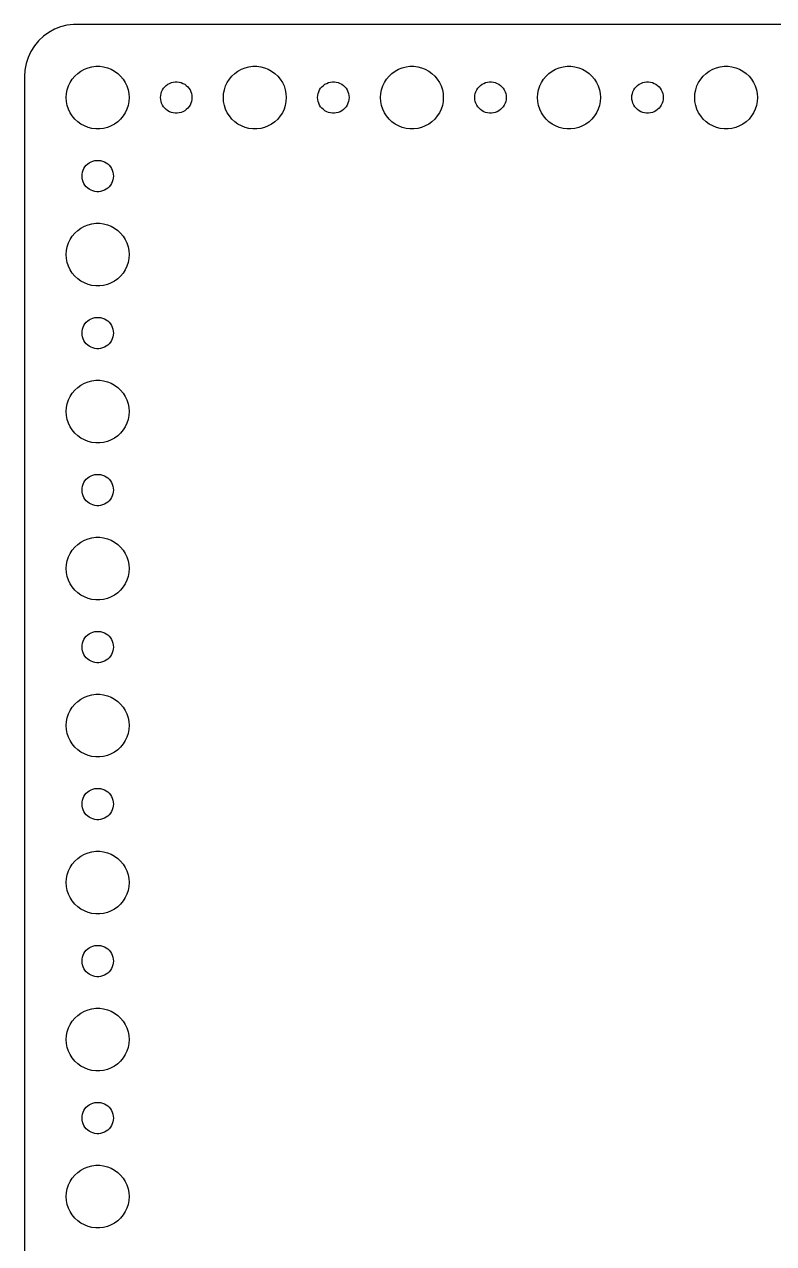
# Model space of a CAD drawing. Header units: metres. Extents: x -150 to 150, y -112 to 112.
# Drawn here: x -149.5 to -78, y -4.5 to 112 of the extents above; entities that cross this region are included whole.
import ezdxf

# ---------------------------------------------------------------- set-up
doc = ezdxf.new("R2010")
doc.units = ezdxf.units.M

msp = doc.modelspace()

# ---------------------------------------------------------------- linework, layer by layer
for p, q in [((-145.437, 111.911), (-146.045, 111.755)), ((-144.814, 111.99), (-145.437, 111.911)), ((144.814, 111.99), (-144.814, 111.99)), ((-147.687, 110.853), (-148.145, 110.423)), ((-147.179, 111.222), (-147.687, 110.853)), ((-146.629, 111.524), (-147.179, 111.222)), ((-146.045, 111.755), (-146.629, 111.524)), ((-148.545, 109.939), (-148.882, 109.409)), ((-148.145, 110.423), (-148.545, 109.939)), ((-149.149, 108.841), (-149.343, 108.243)), ((-148.882, 109.409), (-149.149, 108.841)), ((-149.461, 107.627), (-149.5, 107)), ((-149.343, 108.243), (-149.461, 107.627)), ((-144.687, 107.054), (-144.412, 107.312)), ((-144.412, 107.312), (-144.107, 107.533)), ((-144.107, 107.533), (-143.777, 107.714)), ((-143.777, 107.714), (-143.427, 107.853)), ((-143.427, 107.853), (-143.062, 107.947)), ((-143.062, 107.947), (-142.688, 107.994)), ((-142.688, 107.994), (-142.312, 107.994)), ((-142.312, 107.994), (-141.938, 107.947)), ((-141.938, 107.947), (-141.573, 107.853)), ((-141.573, 107.853), (-141.223, 107.714)), ((-141.223, 107.714), (-140.893, 107.533)), ((-140.893, 107.533), (-140.588, 107.312)), ((-140.588, 107.312), (-140.313, 107.054)), ((-129.687, 107.054), (-129.412, 107.312)), ((-129.412, 107.312), (-129.107, 107.533)), ((-129.107, 107.533), (-128.777, 107.714)), ((-128.777, 107.714), (-128.427, 107.853)), ((-128.427, 107.853), (-128.062, 107.947)), ((-128.062, 107.947), (-127.688, 107.994)), ((-127.688, 107.994), (-127.312, 107.994)), ((-127.312, 107.994), (-126.938, 107.947)), ((-126.938, 107.947), (-126.573, 107.853)), ((-126.573, 107.853), (-126.223, 107.714)), ((-126.223, 107.714), (-125.893, 107.533)), ((-125.893, 107.533), (-125.588, 107.312)), ((-125.588, 107.312), (-125.313, 107.054)), ((-114.687, 107.054), (-114.412, 107.312)), ((-114.412, 107.312), (-114.107, 107.533)), ((-114.107, 107.533), (-113.777, 107.714)), ((-113.777, 107.714), (-113.427, 107.853)), ((-113.427, 107.853), (-113.062, 107.947)), ((-113.062, 107.947), (-112.688, 107.994)), ((-112.688, 107.994), (-112.312, 107.994)), ((-112.312, 107.994), (-111.938, 107.947)), ((-111.938, 107.947), (-111.573, 107.853)), ((-111.573, 107.853), (-111.223, 107.714)), ((-111.223, 107.714), (-110.893, 107.533)), ((-110.893, 107.533), (-110.588, 107.312)), ((-110.588, 107.312), (-110.313, 107.054)), ((-99.6869, 107.054), (-99.4123, 107.312)), ((-99.4123, 107.312), (-99.1075, 107.533)), ((-99.1075, 107.533), (-98.7773, 107.714)), ((-98.7773, 107.714), (-98.427, 107.853)), ((-98.427, 107.853), (-98.0621, 107.947)), ((-98.0621, 107.947), (-97.6884, 107.994)), ((-97.6884, 107.994), (-97.3116, 107.994)), ((-97.3116, 107.994), (-96.9379, 107.947)), ((-96.9379, 107.947), (-96.573, 107.853)), ((-96.573, 107.853), (-96.2227, 107.714)), ((-96.2227, 107.714), (-95.8925, 107.533)), ((-95.8925, 107.533), (-95.5877, 107.312)), ((-95.5877, 107.312), (-95.3131, 107.054)), ((-84.6869, 107.054), (-84.4123, 107.312)), ((-84.4123, 107.312), (-84.1075, 107.533)), ((-84.1075, 107.533), (-83.7773, 107.714)), ((-83.7773, 107.714), (-83.427, 107.853)), ((-83.427, 107.853), (-83.0621, 107.947)), ((-83.0621, 107.947), (-82.6884, 107.994)), ((-82.6884, 107.994), (-82.3116, 107.994)), ((-82.3116, 107.994), (-81.9379, 107.947)), ((-81.9379, 107.947), (-81.573, 107.853)), ((-81.573, 107.853), (-81.2227, 107.714)), ((-81.2227, 107.714), (-80.8925, 107.533)), ((-80.8925, 107.533), (-80.5877, 107.312)), ((-80.5877, 107.312), (-80.3131, 107.054)), ((-149.5, 107), (-149.5, -107)), ((-145.406, 105.746), (-145.289, 106.104)), ((-145.289, 106.104), (-145.129, 106.445)), ((-145.129, 106.445), (-144.927, 106.763)), ((-144.927, 106.763), (-144.687, 107.054)), ((-140.313, 107.054), (-140.073, 106.763)), ((-140.073, 106.763), (-139.871, 106.445)), ((-139.871, 106.445), (-139.711, 106.104)), ((-139.711, 106.104), (-139.594, 105.746)), ((-136.214, 105.882), (-136.093, 106.027)), ((-136.093, 106.027), (-135.956, 106.156)), ((-135.956, 106.156), (-135.804, 106.266)), ((-135.804, 106.266), (-135.639, 106.357)), ((-135.639, 106.357), (-135.464, 106.427)), ((-135.464, 106.427), (-135.281, 106.473)), ((-135.281, 106.473), (-135.094, 106.497)), ((-135.094, 106.497), (-134.906, 106.497)), ((-134.906, 106.497), (-134.719, 106.473)), ((-134.719, 106.473), (-134.536, 106.427)), ((-134.536, 106.427), (-134.361, 106.357)), ((-134.361, 106.357), (-134.196, 106.266)), ((-134.196, 106.266), (-134.044, 106.156)), ((-134.044, 106.156), (-133.907, 106.027)), ((-133.907, 106.027), (-133.786, 105.882)), ((-130.406, 105.746), (-130.289, 106.104)), ((-130.289, 106.104), (-130.129, 106.445)), ((-130.129, 106.445), (-129.927, 106.763)), ((-129.927, 106.763), (-129.687, 107.054)), ((-125.313, 107.054), (-125.073, 106.763)), ((-125.073, 106.763), (-124.871, 106.445)), ((-124.871, 106.445), (-124.711, 106.104)), ((-124.711, 106.104), (-124.594, 105.746)), ((-121.214, 105.882), (-121.093, 106.027)), ((-121.093, 106.027), (-120.956, 106.156)), ((-120.956, 106.156), (-120.804, 106.266)), ((-120.804, 106.266), (-120.639, 106.357)), ((-120.639, 106.357), (-120.464, 106.427)), ((-120.464, 106.427), (-120.281, 106.473)), ((-120.281, 106.473), (-120.094, 106.497)), ((-120.094, 106.497), (-119.906, 106.497)), ((-119.906, 106.497), (-119.719, 106.473)), ((-119.719, 106.473), (-119.536, 106.427)), ((-119.536, 106.427), (-119.361, 106.357)), ((-119.361, 106.357), (-119.196, 106.266)), ((-119.196, 106.266), (-119.044, 106.156)), ((-119.044, 106.156), (-118.907, 106.027)), ((-118.907, 106.027), (-118.786, 105.882)), ((-115.406, 105.746), (-115.289, 106.104)), ((-115.289, 106.104), (-115.129, 106.445)), ((-115.129, 106.445), (-114.927, 106.763)), ((-114.927, 106.763), (-114.687, 107.054)), ((-110.313, 107.054), (-110.073, 106.763)), ((-110.073, 106.763), (-109.871, 106.445)), ((-109.871, 106.445), (-109.711, 106.104)), ((-109.711, 106.104), (-109.594, 105.746)), ((-106.214, 105.882), (-106.093, 106.027)), ((-106.093, 106.027), (-105.956, 106.156)), ((-105.956, 106.156), (-105.804, 106.266)), ((-105.804, 106.266), (-105.639, 106.357)), ((-105.639, 106.357), (-105.464, 106.427)), ((-105.464, 106.427), (-105.281, 106.473)), ((-105.281, 106.473), (-105.094, 106.497)), ((-105.094, 106.497), (-104.906, 106.497)), ((-104.906, 106.497), (-104.719, 106.473)), ((-104.719, 106.473), (-104.536, 106.427)), ((-104.536, 106.427), (-104.361, 106.357)), ((-104.361, 106.357), (-104.196, 106.266)), ((-104.196, 106.266), (-104.044, 106.156)), ((-104.044, 106.156), (-103.907, 106.027)), ((-103.907, 106.027), (-103.786, 105.882)), ((-100.406, 105.746), (-100.289, 106.104)), ((-100.289, 106.104), (-100.129, 106.445)), ((-100.129, 106.445), (-99.927, 106.763)), ((-99.927, 106.763), (-99.6869, 107.054)), ((-95.3131, 107.054), (-95.073, 106.763)), ((-95.073, 106.763), (-94.8711, 106.445)), ((-94.8711, 106.445), (-94.7107, 106.104)), ((-94.7107, 106.104), (-94.5943, 105.746)), ((-91.2135, 105.882), (-91.0934, 106.027)), ((-91.0934, 106.027), (-90.9561, 106.156)), ((-90.9561, 106.156), (-90.8037, 106.266)), ((-90.8037, 106.266), (-90.6387, 106.357)), ((-90.6387, 106.357), (-90.4635, 106.427)), ((-90.4635, 106.427), (-90.2811, 106.473)), ((-90.2811, 106.473), (-90.0942, 106.497)), ((-90.0942, 106.497), (-89.9058, 106.497)), ((-89.9058, 106.497), (-89.7189, 106.473)), ((-89.7189, 106.473), (-89.5365, 106.427)), ((-89.5365, 106.427), (-89.3613, 106.357)), ((-89.3613, 106.357), (-89.1963, 106.266)), ((-89.1963, 106.266), (-89.0439, 106.156)), ((-89.0439, 106.156), (-88.9065, 106.027)), ((-88.9065, 106.027), (-88.7865, 105.882)), ((-85.4057, 105.746), (-85.2893, 106.104)), ((-85.2893, 106.104), (-85.1289, 106.445)), ((-85.1289, 106.445), (-84.927, 106.763)), ((-84.927, 106.763), (-84.6869, 107.054)), ((-80.3131, 107.054), (-80.073, 106.763)), ((-80.073, 106.763), (-79.8711, 106.445)), ((-79.8711, 106.445), (-79.7107, 106.104)), ((-79.7107, 106.104), (-79.5943, 105.746)), ((-145.5, 105), (-145.476, 105.376)), ((-145.476, 104.624), (-145.5, 105)), ((-145.476, 105.376), (-145.406, 105.746)), ((-139.594, 105.746), (-139.524, 105.376)), ((-139.524, 105.376), (-139.5, 105)), ((-139.5, 105), (-139.524, 104.624)), ((-136.5, 105), (-136.488, 105.188)), ((-136.488, 104.812), (-136.5, 105)), ((-136.488, 105.188), (-136.453, 105.373)), ((-136.453, 105.373), (-136.395, 105.552)), ((-136.395, 105.552), (-136.314, 105.723)), ((-136.314, 105.723), (-136.214, 105.882)), ((-133.786, 105.882), (-133.686, 105.723)), ((-133.686, 105.723), (-133.605, 105.552)), ((-133.605, 105.552), (-133.547, 105.373)), ((-133.547, 105.373), (-133.512, 105.188)), ((-133.512, 105.188), (-133.5, 105)), ((-133.5, 105), (-133.512, 104.812)), ((-130.5, 105), (-130.476, 105.376)), ((-130.476, 104.624), (-130.5, 105)), ((-130.476, 105.376), (-130.406, 105.746)), ((-124.594, 105.746), (-124.524, 105.376)), ((-124.524, 105.376), (-124.5, 105)), ((-124.5, 105), (-124.524, 104.624)), ((-121.5, 105), (-121.488, 105.188)), ((-121.488, 104.812), (-121.5, 105)), ((-121.488, 105.188), (-121.453, 105.373)), ((-121.453, 105.373), (-121.395, 105.552)), ((-121.395, 105.552), (-121.314, 105.723)), ((-121.314, 105.723), (-121.214, 105.882)), ((-118.786, 105.882), (-118.686, 105.723)), ((-118.686, 105.723), (-118.605, 105.552)), ((-118.605, 105.552), (-118.547, 105.373)), ((-118.547, 105.373), (-118.512, 105.188)), ((-118.512, 105.188), (-118.5, 105)), ((-118.5, 105), (-118.512, 104.812)), ((-115.5, 105), (-115.476, 105.376)), ((-115.476, 104.624), (-115.5, 105)), ((-115.476, 105.376), (-115.406, 105.746)), ((-109.594, 105.746), (-109.524, 105.376)), ((-109.524, 105.376), (-109.5, 105)), ((-109.5, 105), (-109.524, 104.624)), ((-106.5, 105), (-106.488, 105.188)), ((-106.488, 104.812), (-106.5, 105)), ((-106.488, 105.188), (-106.453, 105.373)), ((-106.453, 105.373), (-106.395, 105.552)), ((-106.395, 105.552), (-106.314, 105.723)), ((-106.314, 105.723), (-106.214, 105.882)), ((-103.786, 105.882), (-103.686, 105.723)), ((-103.686, 105.723), (-103.605, 105.552)), ((-103.605, 105.552), (-103.547, 105.373)), ((-103.547, 105.373), (-103.512, 105.188)), ((-103.512, 105.188), (-103.5, 105)), ((-103.5, 105), (-103.512, 104.812)), ((-100.5, 105), (-100.476, 105.376)), ((-100.476, 104.624), (-100.5, 105)), ((-100.476, 105.376), (-100.406, 105.746)), ((-94.5943, 105.746), (-94.5237, 105.376)), ((-94.5237, 105.376), (-94.5, 105)), ((-94.5, 105), (-94.5237, 104.624)), ((-91.5, 105), (-91.4882, 105.188)), ((-91.4882, 104.812), (-91.5, 105)), ((-91.4882, 105.188), (-91.4529, 105.373)), ((-91.4529, 105.373), (-91.3947, 105.552)), ((-91.3947, 105.552), (-91.3145, 105.723)), ((-91.3145, 105.723), (-91.2135, 105.882)), ((-88.7865, 105.882), (-88.6855, 105.723)), ((-88.6855, 105.723), (-88.6053, 105.552)), ((-88.6053, 105.552), (-88.5471, 105.373)), ((-88.5471, 105.373), (-88.5118, 105.188)), ((-88.5118, 105.188), (-88.5, 105)), ((-88.5, 105), (-88.5118, 104.812)), ((-85.5, 105), (-85.4763, 105.376)), ((-85.4763, 104.624), (-85.5, 105)), ((-85.4763, 105.376), (-85.4057, 105.746)), ((-79.5943, 105.746), (-79.5237, 105.376)), ((-79.5237, 105.376), (-79.5, 105)), ((-79.5, 105), (-79.5237, 104.624)), ((-145.406, 104.254), (-145.476, 104.624)), ((-145.289, 103.896), (-145.406, 104.254)), ((-145.129, 103.555), (-145.289, 103.896)), ((-139.711, 103.896), (-139.871, 103.555)), ((-139.594, 104.254), (-139.711, 103.896)), ((-139.524, 104.624), (-139.594, 104.254)), ((-136.453, 104.627), (-136.488, 104.812)), ((-136.395, 104.448), (-136.453, 104.627)), ((-136.314, 104.277), (-136.395, 104.448)), ((-136.214, 104.118), (-136.314, 104.277)), ((-136.093, 103.973), (-136.214, 104.118)), ((-135.956, 103.844), (-136.093, 103.973)), ((-135.804, 103.734), (-135.956, 103.844)), ((-135.639, 103.643), (-135.804, 103.734)), ((-134.196, 103.734), (-134.361, 103.643)), ((-134.044, 103.844), (-134.196, 103.734)), ((-133.907, 103.973), (-134.044, 103.844)), ((-133.786, 104.118), (-133.907, 103.973)), ((-133.686, 104.277), (-133.786, 104.118)), ((-133.605, 104.448), (-133.686, 104.277)), ((-133.547, 104.627), (-133.605, 104.448)), ((-133.512, 104.812), (-133.547, 104.627)), ((-130.406, 104.254), (-130.476, 104.624)), ((-130.289, 103.896), (-130.406, 104.254)), ((-130.129, 103.555), (-130.289, 103.896)), ((-124.711, 103.896), (-124.871, 103.555)), ((-124.594, 104.254), (-124.711, 103.896)), ((-124.524, 104.624), (-124.594, 104.254)), ((-121.453, 104.627), (-121.488, 104.812)), ((-121.395, 104.448), (-121.453, 104.627)), ((-121.314, 104.277), (-121.395, 104.448)), ((-121.214, 104.118), (-121.314, 104.277)), ((-121.093, 103.973), (-121.214, 104.118)), ((-120.956, 103.844), (-121.093, 103.973)), ((-120.804, 103.734), (-120.956, 103.844)), ((-120.639, 103.643), (-120.804, 103.734)), ((-119.196, 103.734), (-119.361, 103.643)), ((-119.044, 103.844), (-119.196, 103.734)), ((-118.907, 103.973), (-119.044, 103.844)), ((-118.786, 104.118), (-118.907, 103.973)), ((-118.686, 104.277), (-118.786, 104.118)), ((-118.605, 104.448), (-118.686, 104.277)), ((-118.547, 104.627), (-118.605, 104.448)), ((-118.512, 104.812), (-118.547, 104.627)), ((-115.406, 104.254), (-115.476, 104.624)), ((-115.289, 103.896), (-115.406, 104.254)), ((-115.129, 103.555), (-115.289, 103.896)), ((-109.711, 103.896), (-109.871, 103.555)), ((-109.594, 104.254), (-109.711, 103.896)), ((-109.524, 104.624), (-109.594, 104.254)), ((-106.453, 104.627), (-106.488, 104.812)), ((-106.395, 104.448), (-106.453, 104.627)), ((-106.314, 104.277), (-106.395, 104.448)), ((-106.214, 104.118), (-106.314, 104.277)), ((-106.093, 103.973), (-106.214, 104.118)), ((-105.956, 103.844), (-106.093, 103.973)), ((-105.804, 103.734), (-105.956, 103.844)), ((-105.639, 103.643), (-105.804, 103.734)), ((-104.196, 103.734), (-104.361, 103.643)), ((-104.044, 103.844), (-104.196, 103.734)), ((-103.907, 103.973), (-104.044, 103.844)), ((-103.786, 104.118), (-103.907, 103.973)), ((-103.686, 104.277), (-103.786, 104.118)), ((-103.605, 104.448), (-103.686, 104.277)), ((-103.547, 104.627), (-103.605, 104.448)), ((-103.512, 104.812), (-103.547, 104.627)), ((-100.406, 104.254), (-100.476, 104.624)), ((-100.289, 103.896), (-100.406, 104.254)), ((-100.129, 103.555), (-100.289, 103.896)), ((-94.7107, 103.896), (-94.8711, 103.555)), ((-94.5943, 104.254), (-94.7107, 103.896)), ((-94.5237, 104.624), (-94.5943, 104.254)), ((-91.4529, 104.627), (-91.4882, 104.812)), ((-91.3947, 104.448), (-91.4529, 104.627)), ((-91.3145, 104.277), (-91.3947, 104.448)), ((-91.2135, 104.118), (-91.3145, 104.277)), ((-91.0934, 103.973), (-91.2135, 104.118)), ((-90.9561, 103.844), (-91.0934, 103.973)), ((-90.8037, 103.734), (-90.9561, 103.844)), ((-90.6387, 103.643), (-90.8037, 103.734)), ((-89.1963, 103.734), (-89.3613, 103.643)), ((-89.0439, 103.844), (-89.1963, 103.734)), ((-88.9065, 103.973), (-89.0439, 103.844)), ((-88.7865, 104.118), (-88.9065, 103.973)), ((-88.6855, 104.277), (-88.7865, 104.118)), ((-88.6053, 104.448), (-88.6855, 104.277)), ((-88.5471, 104.627), (-88.6053, 104.448)), ((-88.5118, 104.812), (-88.5471, 104.627)), ((-85.4057, 104.254), (-85.4763, 104.624)), ((-85.2893, 103.896), (-85.4057, 104.254)), ((-85.1289, 103.555), (-85.2893, 103.896)), ((-79.7107, 103.896), (-79.8711, 103.555)), ((-79.5943, 104.254), (-79.7107, 103.896)), ((-79.5237, 104.624), (-79.5943, 104.254)), ((-144.927, 103.237), (-145.129, 103.555)), ((-144.687, 102.946), (-144.927, 103.237)), ((-144.412, 102.688), (-144.687, 102.946)), ((-144.107, 102.467), (-144.412, 102.688)), ((-140.588, 102.688), (-140.893, 102.467)), ((-140.313, 102.946), (-140.588, 102.688)), ((-140.073, 103.237), (-140.313, 102.946)), ((-139.871, 103.555), (-140.073, 103.237)), ((-135.464, 103.573), (-135.639, 103.643)), ((-135.281, 103.527), (-135.464, 103.573)), ((-135.094, 103.503), (-135.281, 103.527)), ((-134.906, 103.503), (-135.094, 103.503)), ((-134.719, 103.527), (-134.906, 103.503)), ((-134.536, 103.573), (-134.719, 103.527)), ((-134.361, 103.643), (-134.536, 103.573)), ((-129.927, 103.237), (-130.129, 103.555)), ((-129.687, 102.946), (-129.927, 103.237)), ((-129.412, 102.688), (-129.687, 102.946)), ((-129.107, 102.467), (-129.412, 102.688)), ((-125.588, 102.688), (-125.893, 102.467)), ((-125.313, 102.946), (-125.588, 102.688)), ((-125.073, 103.237), (-125.313, 102.946)), ((-124.871, 103.555), (-125.073, 103.237)), ((-120.464, 103.573), (-120.639, 103.643)), ((-120.281, 103.527), (-120.464, 103.573)), ((-120.094, 103.503), (-120.281, 103.527)), ((-119.906, 103.503), (-120.094, 103.503)), ((-119.719, 103.527), (-119.906, 103.503)), ((-119.536, 103.573), (-119.719, 103.527)), ((-119.361, 103.643), (-119.536, 103.573)), ((-114.927, 103.237), (-115.129, 103.555)), ((-114.687, 102.946), (-114.927, 103.237)), ((-114.412, 102.688), (-114.687, 102.946)), ((-114.107, 102.467), (-114.412, 102.688)), ((-110.588, 102.688), (-110.893, 102.467)), ((-110.313, 102.946), (-110.588, 102.688)), ((-110.073, 103.237), (-110.313, 102.946)), ((-109.871, 103.555), (-110.073, 103.237)), ((-105.464, 103.573), (-105.639, 103.643)), ((-105.281, 103.527), (-105.464, 103.573)), ((-105.094, 103.503), (-105.281, 103.527)), ((-104.906, 103.503), (-105.094, 103.503)), ((-104.719, 103.527), (-104.906, 103.503)), ((-104.536, 103.573), (-104.719, 103.527)), ((-104.361, 103.643), (-104.536, 103.573)), ((-99.927, 103.237), (-100.129, 103.555)), ((-99.6869, 102.946), (-99.927, 103.237)), ((-99.4123, 102.688), (-99.6869, 102.946)), ((-99.1075, 102.467), (-99.4123, 102.688)), ((-95.5877, 102.688), (-95.8925, 102.467)), ((-95.3131, 102.946), (-95.5877, 102.688)), ((-95.073, 103.237), (-95.3131, 102.946)), ((-94.8711, 103.555), (-95.073, 103.237)), ((-90.4635, 103.573), (-90.6387, 103.643)), ((-90.2811, 103.527), (-90.4635, 103.573)), ((-90.0942, 103.503), (-90.2811, 103.527)), ((-89.9058, 103.503), (-90.0942, 103.503)), ((-89.7189, 103.527), (-89.9058, 103.503)), ((-89.5365, 103.573), (-89.7189, 103.527)), ((-89.3613, 103.643), (-89.5365, 103.573)), ((-84.927, 103.237), (-85.1289, 103.555)), ((-84.6869, 102.946), (-84.927, 103.237)), ((-84.4123, 102.688), (-84.6869, 102.946)), ((-84.1075, 102.467), (-84.4123, 102.688)), ((-80.5877, 102.688), (-80.8925, 102.467)), ((-80.3131, 102.946), (-80.5877, 102.688)), ((-80.073, 103.237), (-80.3131, 102.946)), ((-79.8711, 103.555), (-80.073, 103.237)), ((-143.777, 102.286), (-144.107, 102.467)), ((-143.427, 102.147), (-143.777, 102.286)), ((-143.062, 102.053), (-143.427, 102.147)), ((-142.688, 102.006), (-143.062, 102.053)), ((-142.312, 102.006), (-142.688, 102.006)), ((-141.938, 102.053), (-142.312, 102.006)), ((-141.573, 102.147), (-141.938, 102.053)), ((-141.223, 102.286), (-141.573, 102.147)), ((-140.893, 102.467), (-141.223, 102.286)), ((-128.777, 102.286), (-129.107, 102.467)), ((-128.427, 102.147), (-128.777, 102.286)), ((-128.062, 102.053), (-128.427, 102.147)), ((-127.688, 102.006), (-128.062, 102.053)), ((-127.312, 102.006), (-127.688, 102.006)), ((-126.938, 102.053), (-127.312, 102.006)), ((-126.573, 102.147), (-126.938, 102.053)), ((-126.223, 102.286), (-126.573, 102.147)), ((-125.893, 102.467), (-126.223, 102.286)), ((-113.777, 102.286), (-114.107, 102.467)), ((-113.427, 102.147), (-113.777, 102.286)), ((-113.062, 102.053), (-113.427, 102.147)), ((-112.688, 102.006), (-113.062, 102.053)), ((-112.312, 102.006), (-112.688, 102.006)), ((-111.938, 102.053), (-112.312, 102.006)), ((-111.573, 102.147), (-111.938, 102.053)), ((-111.223, 102.286), (-111.573, 102.147)), ((-110.893, 102.467), (-111.223, 102.286)), ((-98.7773, 102.286), (-99.1075, 102.467)), ((-98.427, 102.147), (-98.7773, 102.286)), ((-98.0621, 102.053), (-98.427, 102.147)), ((-97.6884, 102.006), (-98.0621, 102.053)), ((-97.3116, 102.006), (-97.6884, 102.006)), ((-96.9379, 102.053), (-97.3116, 102.006)), ((-96.573, 102.147), (-96.9379, 102.053)), ((-96.2227, 102.286), (-96.573, 102.147)), ((-95.8925, 102.467), (-96.2227, 102.286)), ((-83.7773, 102.286), (-84.1075, 102.467)), ((-83.427, 102.147), (-83.7773, 102.286)), ((-83.0621, 102.053), (-83.427, 102.147)), ((-82.6884, 102.006), (-83.0621, 102.053)), ((-82.3116, 102.006), (-82.6884, 102.006)), ((-81.9379, 102.053), (-82.3116, 102.006)), ((-81.573, 102.147), (-81.9379, 102.053)), ((-81.2227, 102.286), (-81.573, 102.147)), ((-80.8925, 102.467), (-81.2227, 102.286)), ((-143.988, 97.688), (-143.953, 97.873)), ((-143.953, 97.873), (-143.895, 98.0522)), ((-143.895, 98.0522), (-143.814, 98.2226)), ((-143.814, 98.2226), (-143.714, 98.3817)), ((-143.714, 98.3817), (-143.593, 98.5268)), ((-143.593, 98.5268), (-143.456, 98.6558)), ((-143.456, 98.6558), (-143.304, 98.7665)), ((-143.304, 98.7665), (-143.139, 98.8572)), ((-143.139, 98.8572), (-142.964, 98.9266)), ((-142.964, 98.9266), (-142.781, 98.9734)), ((-142.781, 98.9734), (-142.594, 98.997)), ((-142.594, 98.997), (-142.406, 98.997)), ((-142.406, 98.997), (-142.219, 98.9734)), ((-142.219, 98.9734), (-142.036, 98.9266)), ((-142.036, 98.9266), (-141.861, 98.8572)), ((-141.861, 98.8572), (-141.696, 98.7665)), ((-141.696, 98.7665), (-141.544, 98.6558)), ((-141.544, 98.6558), (-141.407, 98.5268)), ((-141.407, 98.5268), (-141.286, 98.3817)), ((-141.286, 98.3817), (-141.186, 98.2226)), ((-141.186, 98.2226), (-141.105, 98.0522)), ((-141.105, 98.0522), (-141.047, 97.873)), ((-141.047, 97.873), (-141.012, 97.688)), ((-144, 97.5), (-143.988, 97.688)), ((-143.988, 97.312), (-144, 97.5)), ((-143.953, 97.127), (-143.988, 97.312)), ((-143.895, 96.9478), (-143.953, 97.127)), ((-143.814, 96.7774), (-143.895, 96.9478)), ((-143.714, 96.6183), (-143.814, 96.7774)), ((-141.186, 96.7774), (-141.286, 96.6183)), ((-141.105, 96.9478), (-141.186, 96.7774)), ((-141.047, 97.127), (-141.105, 96.9478)), ((-141.012, 97.312), (-141.047, 97.127)), ((-141.012, 97.688), (-141, 97.5)), ((-141, 97.5), (-141.012, 97.312)), ((-143.593, 96.4732), (-143.714, 96.6183)), ((-143.456, 96.3442), (-143.593, 96.4732)), ((-143.304, 96.2335), (-143.456, 96.3442)), ((-143.139, 96.1428), (-143.304, 96.2335)), ((-142.964, 96.0734), (-143.139, 96.1428)), ((-142.781, 96.0266), (-142.964, 96.0734)), ((-142.594, 96.003), (-142.781, 96.0266)), ((-142.406, 96.003), (-142.594, 96.003)), ((-142.219, 96.0266), (-142.406, 96.003)), ((-142.036, 96.0734), (-142.219, 96.0266)), ((-141.861, 96.1428), (-142.036, 96.0734)), ((-141.696, 96.2335), (-141.861, 96.1428)), ((-141.544, 96.3442), (-141.696, 96.2335)), ((-141.407, 96.4732), (-141.544, 96.3442)), ((-141.286, 96.6183), (-141.407, 96.4732)), ((-144.927, 91.7634), (-144.687, 92.0536)), ((-144.687, 92.0536), (-144.412, 92.3115)), ((-144.412, 92.3115), (-144.107, 92.533)), ((-144.107, 92.533), (-143.777, 92.7145)), ((-143.777, 92.7145), (-143.427, 92.8532)), ((-143.427, 92.8532), (-143.062, 92.9469)), ((-143.062, 92.9469), (-142.688, 92.9941)), ((-142.688, 92.9941), (-142.312, 92.9941)), ((-142.312, 92.9941), (-141.938, 92.9469)), ((-141.938, 92.9469), (-141.573, 92.8532)), ((-141.573, 92.8532), (-141.223, 92.7145)), ((-141.223, 92.7145), (-140.893, 92.533)), ((-140.893, 92.533), (-140.588, 92.3115)), ((-140.588, 92.3115), (-140.313, 92.0536)), ((-140.313, 92.0536), (-140.073, 91.7634)), ((-145.406, 90.7461), (-145.289, 91.1044)), ((-145.289, 91.1044), (-145.129, 91.4453)), ((-145.129, 91.4453), (-144.927, 91.7634)), ((-140.073, 91.7634), (-139.871, 91.4453)), ((-139.871, 91.4453), (-139.711, 91.1044)), ((-139.711, 91.1044), (-139.594, 90.7461)), ((-145.5, 90), (-145.476, 90.376)), ((-145.476, 89.624), (-145.5, 90)), ((-145.476, 90.376), (-145.406, 90.7461)), ((-139.594, 90.7461), (-139.524, 90.376)), ((-139.524, 90.376), (-139.5, 90)), ((-139.5, 90), (-139.524, 89.624)), ((-145.406, 89.2539), (-145.476, 89.624)), ((-145.289, 88.8956), (-145.406, 89.2539)), ((-145.129, 88.5547), (-145.289, 88.8956)), ((-144.927, 88.2366), (-145.129, 88.5547)), ((-139.871, 88.5547), (-140.073, 88.2366)), ((-139.711, 88.8956), (-139.871, 88.5547)), ((-139.594, 89.2539), (-139.711, 88.8956)), ((-139.524, 89.624), (-139.594, 89.2539)), ((-144.687, 87.9464), (-144.927, 88.2366)), ((-144.412, 87.6885), (-144.687, 87.9464)), ((-144.107, 87.467), (-144.412, 87.6885)), ((-143.777, 87.2855), (-144.107, 87.467)), ((-140.893, 87.467), (-141.223, 87.2855)), ((-140.588, 87.6885), (-140.893, 87.467)), ((-140.313, 87.9464), (-140.588, 87.6885)), ((-140.073, 88.2366), (-140.313, 87.9464)), ((-143.427, 87.1468), (-143.777, 87.2855)), ((-143.062, 87.0531), (-143.427, 87.1468)), ((-142.688, 87.0059), (-143.062, 87.0531)), ((-142.312, 87.0059), (-142.688, 87.0059)), ((-141.938, 87.0531), (-142.312, 87.0059)), ((-141.573, 87.1468), (-141.938, 87.0531)), ((-141.223, 87.2855), (-141.573, 87.1468)), ((-143.139, 83.8572), (-142.964, 83.9266)), ((-142.964, 83.9266), (-142.781, 83.9734)), ((-142.781, 83.9734), (-142.594, 83.997)), ((-142.594, 83.997), (-142.406, 83.997)), ((-142.406, 83.997), (-142.219, 83.9734)), ((-142.219, 83.9734), (-142.036, 83.9266)), ((-142.036, 83.9266), (-141.861, 83.8572)), ((-143.988, 82.688), (-143.953, 82.873)), ((-143.953, 82.873), (-143.895, 83.0522)), ((-143.895, 83.0522), (-143.814, 83.2226)), ((-143.814, 83.2226), (-143.714, 83.3817)), ((-143.714, 83.3817), (-143.593, 83.5268)), ((-143.593, 83.5268), (-143.456, 83.6558)), ((-143.456, 83.6558), (-143.304, 83.7665)), ((-143.304, 83.7665), (-143.139, 83.8572)), ((-141.861, 83.8572), (-141.696, 83.7665)), ((-141.696, 83.7665), (-141.544, 83.6558)), ((-141.544, 83.6558), (-141.407, 83.5268)), ((-141.407, 83.5268), (-141.286, 83.3817)), ((-141.286, 83.3817), (-141.186, 83.2226)), ((-141.186, 83.2226), (-141.105, 83.0522)), ((-141.105, 83.0522), (-141.047, 82.873)), ((-141.047, 82.873), (-141.012, 82.688)), ((-144, 82.5), (-143.988, 82.688)), ((-143.988, 82.312), (-144, 82.5)), ((-143.953, 82.127), (-143.988, 82.312)), ((-143.895, 81.9478), (-143.953, 82.127)), ((-143.814, 81.7774), (-143.895, 81.9478)), ((-143.714, 81.6183), (-143.814, 81.7774)), ((-143.593, 81.4732), (-143.714, 81.6183)), ((-141.286, 81.6183), (-141.407, 81.4732)), ((-141.186, 81.7774), (-141.286, 81.6183)), ((-141.105, 81.9478), (-141.186, 81.7774)), ((-141.047, 82.127), (-141.105, 81.9478)), ((-141.012, 82.312), (-141.047, 82.127)), ((-141.012, 82.688), (-141, 82.5)), ((-141, 82.5), (-141.012, 82.312)), ((-143.456, 81.3442), (-143.593, 81.4732)), ((-143.304, 81.2335), (-143.456, 81.3442)), ((-143.139, 81.1428), (-143.304, 81.2335)), ((-142.964, 81.0734), (-143.139, 81.1428)), ((-142.781, 81.0266), (-142.964, 81.0734)), ((-142.594, 81.003), (-142.781, 81.0266)), ((-142.406, 81.003), (-142.594, 81.003)), ((-142.219, 81.0266), (-142.406, 81.003)), ((-142.036, 81.0734), (-142.219, 81.0266)), ((-141.861, 81.1428), (-142.036, 81.0734)), ((-141.696, 81.2335), (-141.861, 81.1428)), ((-141.544, 81.3442), (-141.696, 81.2335)), ((-141.407, 81.4732), (-141.544, 81.3442)), ((-144.927, 76.7634), (-144.687, 77.0536)), ((-144.687, 77.0536), (-144.412, 77.3115)), ((-144.412, 77.3115), (-144.107, 77.533)), ((-144.107, 77.533), (-143.777, 77.7145)), ((-143.777, 77.7145), (-143.427, 77.8532)), ((-143.427, 77.8532), (-143.062, 77.9469)), ((-143.062, 77.9469), (-142.688, 77.9941)), ((-142.688, 77.9941), (-142.312, 77.9941)), ((-142.312, 77.9941), (-141.938, 77.9469)), ((-141.938, 77.9469), (-141.573, 77.8532)), ((-141.573, 77.8532), (-141.223, 77.7145)), ((-141.223, 77.7145), (-140.893, 77.533)), ((-140.893, 77.533), (-140.588, 77.3115)), ((-140.588, 77.3115), (-140.313, 77.0536)), ((-140.313, 77.0536), (-140.073, 76.7634)), ((-145.476, 75.376), (-145.406, 75.7461)), ((-145.406, 75.7461), (-145.289, 76.1044)), ((-145.289, 76.1044), (-145.129, 76.4453)), ((-145.129, 76.4453), (-144.927, 76.7634)), ((-140.073, 76.7634), (-139.871, 76.4453)), ((-139.871, 76.4453), (-139.711, 76.1044)), ((-139.711, 76.1044), (-139.594, 75.7461)), ((-139.594, 75.7461), (-139.524, 75.376)), ((-145.5, 75), (-145.476, 75.376)), ((-145.476, 74.624), (-145.5, 75)), ((-145.406, 74.2539), (-145.476, 74.624)), ((-139.524, 74.624), (-139.594, 74.2539)), ((-139.524, 75.376), (-139.5, 75)), ((-139.5, 75), (-139.524, 74.624)), ((-145.289, 73.8956), (-145.406, 74.2539)), ((-145.129, 73.5547), (-145.289, 73.8956)), ((-144.927, 73.2366), (-145.129, 73.5547)), ((-139.871, 73.5547), (-140.073, 73.2366)), ((-139.711, 73.8956), (-139.871, 73.5547)), ((-139.594, 74.2539), (-139.711, 73.8956)), ((-144.687, 72.9464), (-144.927, 73.2366)), ((-144.412, 72.6885), (-144.687, 72.9464)), ((-144.107, 72.467), (-144.412, 72.6885)), ((-143.777, 72.2855), (-144.107, 72.467)), ((-143.427, 72.1468), (-143.777, 72.2855)), ((-141.223, 72.2855), (-141.573, 72.1468)), ((-140.893, 72.467), (-141.223, 72.2855)), ((-140.588, 72.6885), (-140.893, 72.467)), ((-140.313, 72.9464), (-140.588, 72.6885)), ((-140.073, 73.2366), (-140.313, 72.9464)), ((-143.062, 72.0531), (-143.427, 72.1468)), ((-142.688, 72.0059), (-143.062, 72.0531)), ((-142.312, 72.0059), (-142.688, 72.0059)), ((-141.938, 72.0531), (-142.312, 72.0059)), ((-141.573, 72.1468), (-141.938, 72.0531)), ((-143.456, 68.6558), (-143.304, 68.7665)), ((-143.304, 68.7665), (-143.139, 68.8572)), ((-143.139, 68.8572), (-142.964, 68.9266)), ((-142.964, 68.9266), (-142.781, 68.9734)), ((-142.781, 68.9734), (-142.594, 68.997)), ((-142.594, 68.997), (-142.406, 68.997)), ((-142.406, 68.997), (-142.219, 68.9734)), ((-142.219, 68.9734), (-142.036, 68.9266)), ((-142.036, 68.9266), (-141.861, 68.8572)), ((-141.861, 68.8572), (-141.696, 68.7665)), ((-141.696, 68.7665), (-141.544, 68.6558)), ((-144, 67.5), (-143.988, 67.688)), ((-143.988, 67.688), (-143.953, 67.873)), ((-143.953, 67.873), (-143.895, 68.0522)), ((-143.895, 68.0522), (-143.814, 68.2226)), ((-143.814, 68.2226), (-143.714, 68.3817)), ((-143.714, 68.3817), (-143.593, 68.5268)), ((-143.593, 68.5268), (-143.456, 68.6558)), ((-141.544, 68.6558), (-141.407, 68.5268)), ((-141.407, 68.5268), (-141.286, 68.3817)), ((-141.286, 68.3817), (-141.186, 68.2226)), ((-141.186, 68.2226), (-141.105, 68.0522)), ((-141.105, 68.0522), (-141.047, 67.873)), ((-141.047, 67.873), (-141.012, 67.688)), ((-141.012, 67.688), (-141, 67.5)), ((-143.988, 67.312), (-144, 67.5)), ((-143.953, 67.127), (-143.988, 67.312)), ((-143.895, 66.9478), (-143.953, 67.127)), ((-143.814, 66.7774), (-143.895, 66.9478)), ((-143.714, 66.6183), (-143.814, 66.7774)), ((-143.593, 66.4732), (-143.714, 66.6183)), ((-143.456, 66.3442), (-143.593, 66.4732)), ((-141.407, 66.4732), (-141.544, 66.3442)), ((-141.286, 66.6183), (-141.407, 66.4732)), ((-141.186, 66.7774), (-141.286, 66.6183)), ((-141.105, 66.9478), (-141.186, 66.7774)), ((-141.047, 67.127), (-141.105, 66.9478)), ((-141.012, 67.312), (-141.047, 67.127)), ((-141, 67.5), (-141.012, 67.312)), ((-143.304, 66.2335), (-143.456, 66.3442)), ((-143.139, 66.1428), (-143.304, 66.2335)), ((-142.964, 66.0734), (-143.139, 66.1428)), ((-142.781, 66.0266), (-142.964, 66.0734)), ((-142.594, 66.003), (-142.781, 66.0266)), ((-142.406, 66.003), (-142.594, 66.003)), ((-142.219, 66.0266), (-142.406, 66.003)), ((-142.036, 66.0734), (-142.219, 66.0266)), ((-141.861, 66.1428), (-142.036, 66.0734)), ((-141.696, 66.2335), (-141.861, 66.1428)), ((-141.544, 66.3442), (-141.696, 66.2335)), ((-143.427, 62.8532), (-143.062, 62.9469)), ((-143.062, 62.9469), (-142.688, 62.9941)), ((-142.688, 62.9941), (-142.312, 62.9941)), ((-142.312, 62.9941), (-141.938, 62.9469)), ((-141.938, 62.9469), (-141.573, 62.8532)), ((-145.129, 61.4453), (-144.927, 61.7634)), ((-144.927, 61.7634), (-144.687, 62.0536)), ((-144.687, 62.0536), (-144.412, 62.3115)), ((-144.412, 62.3115), (-144.107, 62.533)), ((-144.107, 62.533), (-143.777, 62.7145)), ((-143.777, 62.7145), (-143.427, 62.8532)), ((-141.573, 62.8532), (-141.223, 62.7145)), ((-141.223, 62.7145), (-140.893, 62.533)), ((-140.893, 62.533), (-140.588, 62.3115)), ((-140.588, 62.3115), (-140.313, 62.0536)), ((-140.313, 62.0536), (-140.073, 61.7634)), ((-140.073, 61.7634), (-139.871, 61.4453)), ((-145.476, 60.376), (-145.406, 60.7461)), ((-145.406, 60.7461), (-145.289, 61.1044)), ((-145.289, 61.1044), (-145.129, 61.4453)), ((-139.871, 61.4453), (-139.711, 61.1044)), ((-139.711, 61.1044), (-139.594, 60.7461)), ((-139.594, 60.7461), (-139.524, 60.376)), ((-145.5, 60), (-145.476, 60.376)), ((-145.476, 59.624), (-145.5, 60)), ((-145.406, 59.2539), (-145.476, 59.624)), ((-139.524, 59.624), (-139.594, 59.2539)), ((-139.524, 60.376), (-139.5, 60)), ((-139.5, 60), (-139.524, 59.624)), ((-145.289, 58.8956), (-145.406, 59.2539)), ((-145.129, 58.5547), (-145.289, 58.8956)), ((-144.927, 58.2366), (-145.129, 58.5547)), ((-139.871, 58.5547), (-140.073, 58.2366)), ((-139.711, 58.8956), (-139.871, 58.5547)), ((-139.594, 59.2539), (-139.711, 58.8956)), ((-144.687, 57.9464), (-144.927, 58.2366)), ((-144.412, 57.6885), (-144.687, 57.9464)), ((-144.107, 57.467), (-144.412, 57.6885)), ((-143.777, 57.2855), (-144.107, 57.467)), ((-143.427, 57.1468), (-143.777, 57.2855)), ((-143.062, 57.0531), (-143.427, 57.1468)), ((-141.573, 57.1468), (-141.938, 57.0531)), ((-141.223, 57.2855), (-141.573, 57.1468)), ((-140.893, 57.467), (-141.223, 57.2855)), ((-140.588, 57.6885), (-140.893, 57.467)), ((-140.313, 57.9464), (-140.588, 57.6885)), ((-140.073, 58.2366), (-140.313, 57.9464)), ((-142.688, 57.0059), (-143.062, 57.0531)), ((-142.312, 57.0059), (-142.688, 57.0059)), ((-141.938, 57.0531), (-142.312, 57.0059)), ((-143.593, 53.5268), (-143.456, 53.6558)), ((-143.456, 53.6558), (-143.304, 53.7665)), ((-143.304, 53.7665), (-143.139, 53.8572)), ((-143.139, 53.8572), (-142.964, 53.9266)), ((-142.964, 53.9266), (-142.781, 53.9734)), ((-142.781, 53.9734), (-142.594, 53.997)), ((-142.594, 53.997), (-142.406, 53.997)), ((-142.406, 53.997), (-142.219, 53.9734)), ((-142.219, 53.9734), (-142.036, 53.9266)), ((-142.036, 53.9266), (-141.861, 53.8572)), ((-141.861, 53.8572), (-141.696, 53.7665)), ((-141.696, 53.7665), (-141.544, 53.6558)), ((-141.544, 53.6558), (-141.407, 53.5268)), ((-144, 52.5), (-143.988, 52.688)), ((-143.988, 52.312), (-144, 52.5)), ((-143.988, 52.688), (-143.953, 52.873)), ((-143.953, 52.873), (-143.895, 53.0522)), ((-143.895, 53.0522), (-143.814, 53.2226)), ((-143.814, 53.2226), (-143.714, 53.3817)), ((-143.714, 53.3817), (-143.593, 53.5268)), ((-141.407, 53.5268), (-141.286, 53.3817)), ((-141.286, 53.3817), (-141.186, 53.2226)), ((-141.186, 53.2226), (-141.105, 53.0522)), ((-141.105, 53.0522), (-141.047, 52.873)), ((-141.047, 52.873), (-141.012, 52.688)), ((-141.012, 52.688), (-141, 52.5)), ((-141, 52.5), (-141.012, 52.312)), ((-143.953, 52.127), (-143.988, 52.312)), ((-143.895, 51.9478), (-143.953, 52.127)), ((-143.814, 51.7774), (-143.895, 51.9478)), ((-143.714, 51.6183), (-143.814, 51.7774)), ((-143.593, 51.4732), (-143.714, 51.6183)), ((-143.456, 51.3442), (-143.593, 51.4732)), ((-143.304, 51.2335), (-143.456, 51.3442)), ((-141.544, 51.3442), (-141.696, 51.2335)), ((-141.407, 51.4732), (-141.544, 51.3442)), ((-141.286, 51.6183), (-141.407, 51.4732)), ((-141.186, 51.7774), (-141.286, 51.6183)), ((-141.105, 51.9478), (-141.186, 51.7774)), ((-141.047, 52.127), (-141.105, 51.9478)), ((-141.012, 52.312), (-141.047, 52.127)), ((-143.139, 51.1428), (-143.304, 51.2335)), ((-142.964, 51.0734), (-143.139, 51.1428)), ((-142.781, 51.0266), (-142.964, 51.0734)), ((-142.594, 51.003), (-142.781, 51.0266)), ((-142.406, 51.003), (-142.594, 51.003)), ((-142.219, 51.0266), (-142.406, 51.003)), ((-142.036, 51.0734), (-142.219, 51.0266)), ((-141.861, 51.1428), (-142.036, 51.0734)), ((-141.696, 51.2335), (-141.861, 51.1428)), ((-143.777, 47.7145), (-143.427, 47.8532)), ((-143.427, 47.8532), (-143.062, 47.9469)), ((-143.062, 47.9469), (-142.688, 47.9941)), ((-142.688, 47.9941), (-142.312, 47.9941)), ((-142.312, 47.9941), (-141.938, 47.9469)), ((-141.938, 47.9469), (-141.573, 47.8532)), ((-141.573, 47.8532), (-141.223, 47.7145)), ((-145.129, 46.4453), (-144.927, 46.7634)), ((-144.927, 46.7634), (-144.687, 47.0536)), ((-144.687, 47.0536), (-144.412, 47.3115)), ((-144.412, 47.3115), (-144.107, 47.533)), ((-144.107, 47.533), (-143.777, 47.7145)), ((-141.223, 47.7145), (-140.893, 47.533)), ((-140.893, 47.533), (-140.588, 47.3115)), ((-140.588, 47.3115), (-140.313, 47.0536)), ((-140.313, 47.0536), (-140.073, 46.7634)), ((-140.073, 46.7634), (-139.871, 46.4453)), ((-145.476, 45.376), (-145.406, 45.7461)), ((-145.406, 45.7461), (-145.289, 46.1044)), ((-145.289, 46.1044), (-145.129, 46.4453)), ((-139.871, 46.4453), (-139.711, 46.1044)), ((-139.711, 46.1044), (-139.594, 45.7461)), ((-139.594, 45.7461), (-139.524, 45.376)), ((-145.5, 45), (-145.476, 45.376)), ((-145.476, 44.624), (-145.5, 45)), ((-145.406, 44.2539), (-145.476, 44.624)), ((-139.524, 44.624), (-139.594, 44.2539)), ((-139.524, 45.376), (-139.5, 45)), ((-139.5, 45), (-139.524, 44.624)), ((-145.289, 43.8956), (-145.406, 44.2539)), ((-145.129, 43.5547), (-145.289, 43.8956)), ((-144.927, 43.2366), (-145.129, 43.5547)), ((-144.687, 42.9464), (-144.927, 43.2366)), ((-140.073, 43.2366), (-140.313, 42.9464)), ((-139.871, 43.5547), (-140.073, 43.2366)), ((-139.711, 43.8956), (-139.871, 43.5547)), ((-139.594, 44.2539), (-139.711, 43.8956)), ((-144.412, 42.6885), (-144.687, 42.9464)), ((-144.107, 42.467), (-144.412, 42.6885)), ((-143.777, 42.2855), (-144.107, 42.467)), ((-143.427, 42.1468), (-143.777, 42.2855)), ((-143.062, 42.0531), (-143.427, 42.1468)), ((-142.688, 42.0059), (-143.062, 42.0531)), ((-142.312, 42.0059), (-142.688, 42.0059)), ((-141.938, 42.0531), (-142.312, 42.0059)), ((-141.573, 42.1468), (-141.938, 42.0531)), ((-141.223, 42.2855), (-141.573, 42.1468)), ((-140.893, 42.467), (-141.223, 42.2855)), ((-140.588, 42.6885), (-140.893, 42.467)), ((-140.313, 42.9464), (-140.588, 42.6885)), ((-143.714, 38.3817), (-143.593, 38.5268)), ((-143.593, 38.5268), (-143.456, 38.6558)), ((-143.456, 38.6558), (-143.304, 38.7665)), ((-143.304, 38.7665), (-143.139, 38.8572)), ((-143.139, 38.8572), (-142.964, 38.9266)), ((-142.964, 38.9266), (-142.781, 38.9734)), ((-142.781, 38.9734), (-142.594, 38.997)), ((-142.594, 38.997), (-142.406, 38.997)), ((-142.406, 38.997), (-142.219, 38.9734)), ((-142.219, 38.9734), (-142.036, 38.9266)), ((-142.036, 38.9266), (-141.861, 38.8572)), ((-141.861, 38.8572), (-141.696, 38.7665)), ((-141.696, 38.7665), (-141.544, 38.6558)), ((-141.544, 38.6558), (-141.407, 38.5268)), ((-141.407, 38.5268), (-141.286, 38.3817)), ((-144, 37.5), (-143.988, 37.688)), ((-143.988, 37.312), (-144, 37.5)), ((-143.988, 37.688), (-143.953, 37.873)), ((-143.953, 37.127), (-143.988, 37.312)), ((-143.953, 37.873), (-143.895, 38.0522)), ((-143.895, 38.0522), (-143.814, 38.2226)), ((-143.814, 38.2226), (-143.714, 38.3817)), ((-141.286, 38.3817), (-141.186, 38.2226)), ((-141.186, 38.2226), (-141.105, 38.0522)), ((-141.105, 38.0522), (-141.047, 37.873)), ((-141.047, 37.873), (-141.012, 37.688)), ((-141.012, 37.312), (-141.047, 37.127)), ((-141.012, 37.688), (-141, 37.5)), ((-141, 37.5), (-141.012, 37.312)), ((-143.895, 36.9478), (-143.953, 37.127)), ((-143.814, 36.7774), (-143.895, 36.9478)), ((-143.714, 36.6183), (-143.814, 36.7774)), ((-143.593, 36.4732), (-143.714, 36.6183)), ((-143.456, 36.3442), (-143.593, 36.4732)), ((-143.304, 36.2335), (-143.456, 36.3442)), ((-143.139, 36.1428), (-143.304, 36.2335)), ((-142.964, 36.0734), (-143.139, 36.1428)), ((-141.861, 36.1428), (-142.036, 36.0734)), ((-141.696, 36.2335), (-141.861, 36.1428)), ((-141.544, 36.3442), (-141.696, 36.2335)), ((-141.407, 36.4732), (-141.544, 36.3442)), ((-141.286, 36.6183), (-141.407, 36.4732)), ((-141.186, 36.7774), (-141.286, 36.6183)), ((-141.105, 36.9478), (-141.186, 36.7774)), ((-141.047, 37.127), (-141.105, 36.9478)), ((-142.781, 36.0266), (-142.964, 36.0734)), ((-142.594, 36.003), (-142.781, 36.0266)), ((-142.406, 36.003), (-142.594, 36.003)), ((-142.219, 36.0266), (-142.406, 36.003)), ((-142.036, 36.0734), (-142.219, 36.0266)), ((-144.107, 32.533), (-143.777, 32.7145)), ((-143.777, 32.7145), (-143.427, 32.8532)), ((-143.427, 32.8532), (-143.062, 32.9469)), ((-143.062, 32.9469), (-142.688, 32.9941)), ((-142.688, 32.9941), (-142.312, 32.9941)), ((-142.312, 32.9941), (-141.938, 32.9469)), ((-141.938, 32.9469), (-141.573, 32.8532)), ((-141.573, 32.8532), (-141.223, 32.7145)), ((-141.223, 32.7145), (-140.893, 32.533)), ((-145.129, 31.4453), (-144.927, 31.7634)), ((-144.927, 31.7634), (-144.687, 32.0536)), ((-144.687, 32.0536), (-144.412, 32.3115)), ((-144.412, 32.3115), (-144.107, 32.533)), ((-140.893, 32.533), (-140.588, 32.3115)), ((-140.588, 32.3115), (-140.313, 32.0536)), ((-140.313, 32.0536), (-140.073, 31.7634)), ((-140.073, 31.7634), (-139.871, 31.4453)), ((-145.5, 30), (-145.476, 30.376)), ((-145.476, 30.376), (-145.406, 30.7461)), ((-145.406, 30.7461), (-145.289, 31.1044)), ((-145.289, 31.1044), (-145.129, 31.4453)), ((-139.871, 31.4453), (-139.711, 31.1044)), ((-139.711, 31.1044), (-139.594, 30.7461)), ((-139.594, 30.7461), (-139.524, 30.376)), ((-139.524, 30.376), (-139.5, 30)), ((-145.476, 29.624), (-145.5, 30)), ((-145.406, 29.2539), (-145.476, 29.624)), ((-145.289, 28.8956), (-145.406, 29.2539)), ((-139.594, 29.2539), (-139.711, 28.8956)), ((-139.524, 29.624), (-139.594, 29.2539)), ((-139.5, 30), (-139.524, 29.624)), ((-145.129, 28.5547), (-145.289, 28.8956)), ((-144.927, 28.2366), (-145.129, 28.5547)), ((-144.687, 27.9464), (-144.927, 28.2366)), ((-140.073, 28.2366), (-140.313, 27.9464)), ((-139.871, 28.5547), (-140.073, 28.2366)), ((-139.711, 28.8956), (-139.871, 28.5547)), ((-144.412, 27.6884), (-144.687, 27.9464)), ((-144.107, 27.467), (-144.412, 27.6884)), ((-143.777, 27.2855), (-144.107, 27.467)), ((-143.427, 27.1468), (-143.777, 27.2855)), ((-143.062, 27.0531), (-143.427, 27.1468)), ((-142.688, 27.0059), (-143.062, 27.0531)), ((-142.312, 27.0059), (-142.688, 27.0059)), ((-141.938, 27.0531), (-142.312, 27.0059)), ((-141.573, 27.1468), (-141.938, 27.0531)), ((-141.223, 27.2855), (-141.573, 27.1468)), ((-140.893, 27.467), (-141.223, 27.2855)), ((-140.588, 27.6884), (-140.893, 27.467)), ((-140.313, 27.9464), (-140.588, 27.6884)), ((-143.814, 23.2226), (-143.714, 23.3817)), ((-143.714, 23.3817), (-143.593, 23.5268)), ((-143.593, 23.5268), (-143.456, 23.6558)), ((-143.456, 23.6558), (-143.304, 23.7665)), ((-143.304, 23.7665), (-143.139, 23.8572)), ((-143.139, 23.8572), (-142.964, 23.9266)), ((-142.964, 23.9266), (-142.781, 23.9734)), ((-142.781, 23.9734), (-142.594, 23.997)), ((-142.594, 23.997), (-142.406, 23.997)), ((-142.406, 23.997), (-142.219, 23.9734)), ((-142.219, 23.9734), (-142.036, 23.9266)), ((-142.036, 23.9266), (-141.861, 23.8572)), ((-141.861, 23.8572), (-141.696, 23.7665)), ((-141.696, 23.7665), (-141.544, 23.6558)), ((-141.544, 23.6558), (-141.407, 23.5268)), ((-141.407, 23.5268), (-141.286, 23.3817)), ((-141.286, 23.3817), (-141.186, 23.2226)), ((-144, 22.5), (-143.988, 22.688)), ((-143.988, 22.312), (-144, 22.5)), ((-143.988, 22.688), (-143.953, 22.873)), ((-143.953, 22.127), (-143.988, 22.312)), ((-143.953, 22.873), (-143.895, 23.0522)), ((-143.895, 23.0522), (-143.814, 23.2226)), ((-141.186, 23.2226), (-141.105, 23.0522)), ((-141.105, 23.0522), (-141.047, 22.873)), ((-141.047, 22.873), (-141.012, 22.688)), ((-141.012, 22.312), (-141.047, 22.127)), ((-141.012, 22.688), (-141, 22.5)), ((-141, 22.5), (-141.012, 22.312)), ((-143.895, 21.9478), (-143.953, 22.127)), ((-143.814, 21.7774), (-143.895, 21.9478)), ((-143.714, 21.6183), (-143.814, 21.7774)), ((-143.593, 21.4732), (-143.714, 21.6183)), ((-143.456, 21.3442), (-143.593, 21.4732)), ((-143.304, 21.2335), (-143.456, 21.3442)), ((-143.139, 21.1427), (-143.304, 21.2335)), ((-142.964, 21.0734), (-143.139, 21.1427)), ((-142.781, 21.0266), (-142.964, 21.0734)), ((-142.594, 21.003), (-142.781, 21.0266)), ((-142.406, 21.003), (-142.594, 21.003)), ((-142.219, 21.0266), (-142.406, 21.003)), ((-142.036, 21.0734), (-142.219, 21.0266)), ((-141.861, 21.1427), (-142.036, 21.0734)), ((-141.696, 21.2335), (-141.861, 21.1427)), ((-141.544, 21.3442), (-141.696, 21.2335)), ((-141.407, 21.4732), (-141.544, 21.3442)), ((-141.286, 21.6183), (-141.407, 21.4732)), ((-141.186, 21.7774), (-141.286, 21.6183)), ((-141.105, 21.9478), (-141.186, 21.7774)), ((-141.047, 22.127), (-141.105, 21.9478)), ((-144.412, 17.3115), (-144.107, 17.533)), ((-144.107, 17.533), (-143.777, 17.7145)), ((-143.777, 17.7145), (-143.427, 17.8532)), ((-143.427, 17.8532), (-143.062, 17.9469)), ((-143.062, 17.9469), (-142.688, 17.9941)), ((-142.688, 17.9941), (-142.312, 17.9941)), ((-142.312, 17.9941), (-141.938, 17.9469)), ((-141.938, 17.9469), (-141.573, 17.8532)), ((-141.573, 17.8532), (-141.223, 17.7145)), ((-141.223, 17.7145), (-140.893, 17.533)), ((-140.893, 17.533), (-140.588, 17.3115)), ((-145.289, 16.1044), (-145.129, 16.4453)), ((-145.129, 16.4453), (-144.927, 16.7634)), ((-144.927, 16.7634), (-144.687, 17.0536)), ((-144.687, 17.0536), (-144.412, 17.3115)), ((-140.588, 17.3115), (-140.313, 17.0536)), ((-140.313, 17.0536), (-140.073, 16.7634)), ((-140.073, 16.7634), (-139.871, 16.4453)), ((-139.871, 16.4453), (-139.711, 16.1044)), ((-145.5, 15), (-145.476, 15.376)), ((-145.476, 15.376), (-145.406, 15.7461)), ((-145.406, 15.7461), (-145.289, 16.1044)), ((-139.711, 16.1044), (-139.594, 15.7461)), ((-139.594, 15.7461), (-139.524, 15.376)), ((-139.524, 15.376), (-139.5, 15)), ((-145.476, 14.624), (-145.5, 15)), ((-145.406, 14.2539), (-145.476, 14.624)), ((-145.289, 13.8956), (-145.406, 14.2539)), ((-139.594, 14.2539), (-139.711, 13.8956)), ((-139.524, 14.624), (-139.594, 14.2539)), ((-139.5, 15), (-139.524, 14.624)), ((-145.129, 13.5547), (-145.289, 13.8956)), ((-144.927, 13.2366), (-145.129, 13.5547)), ((-144.687, 12.9464), (-144.927, 13.2366)), ((-144.412, 12.6884), (-144.687, 12.9464)), ((-140.313, 12.9464), (-140.588, 12.6884)), ((-140.073, 13.2366), (-140.313, 12.9464)), ((-139.871, 13.5547), (-140.073, 13.2366)), ((-139.711, 13.8956), (-139.871, 13.5547)), ((-144.107, 12.467), (-144.412, 12.6884)), ((-143.777, 12.2855), (-144.107, 12.467)), ((-143.427, 12.1468), (-143.777, 12.2855)), ((-143.062, 12.0531), (-143.427, 12.1468)), ((-142.688, 12.0059), (-143.062, 12.0531)), ((-142.312, 12.0059), (-142.688, 12.0059)), ((-141.938, 12.0531), (-142.312, 12.0059)), ((-141.573, 12.1468), (-141.938, 12.0531)), ((-141.223, 12.2855), (-141.573, 12.1468)), ((-140.893, 12.467), (-141.223, 12.2855)), ((-140.588, 12.6884), (-140.893, 12.467)), ((-143.895, 8.05219), (-143.814, 8.22263)), ((-143.814, 8.22263), (-143.714, 8.38167)), ((-143.714, 8.38167), (-143.593, 8.52681)), ((-143.593, 8.52681), (-143.456, 8.65576)), ((-143.456, 8.65576), (-143.304, 8.76648)), ((-143.304, 8.76648), (-143.139, 8.85724)), ((-143.139, 8.85724), (-142.964, 8.92657)), ((-142.964, 8.92657), (-142.781, 8.97342)), ((-142.781, 8.97342), (-142.594, 8.99704)), ((-142.594, 8.99704), (-142.406, 8.99704)), ((-142.406, 8.99704), (-142.219, 8.97342)), ((-142.219, 8.97342), (-142.036, 8.92657)), ((-142.036, 8.92657), (-141.861, 8.85724)), ((-141.861, 8.85724), (-141.696, 8.76648)), ((-141.696, 8.76648), (-141.544, 8.65576)), ((-141.544, 8.65576), (-141.407, 8.52681)), ((-141.407, 8.52681), (-141.286, 8.38167)), ((-141.286, 8.38167), (-141.186, 8.22263)), ((-141.186, 8.22263), (-141.105, 8.05219)), ((-144, 7.5), (-143.988, 7.68799)), ((-143.988, 7.312), (-144, 7.5)), ((-143.988, 7.68799), (-143.953, 7.87303)), ((-143.953, 7.12695), (-143.988, 7.312)), ((-143.953, 7.87303), (-143.895, 8.05219)), ((-143.895, 6.9478), (-143.953, 7.12695)), ((-141.105, 8.05219), (-141.047, 7.87303)), ((-141.047, 7.12695), (-141.105, 6.9478)), ((-141.047, 7.87303), (-141.012, 7.68799)), ((-141.012, 7.312), (-141.047, 7.12695)), ((-141.012, 7.68799), (-141, 7.5)), ((-141, 7.5), (-141.012, 7.312)), ((-143.814, 6.77736), (-143.895, 6.9478)), ((-143.714, 6.61832), (-143.814, 6.77736)), ((-143.593, 6.47318), (-143.714, 6.61832)), ((-143.456, 6.34422), (-143.593, 6.47318)), ((-143.304, 6.23351), (-143.456, 6.34422)), ((-143.139, 6.14275), (-143.304, 6.23351)), ((-142.964, 6.07341), (-143.139, 6.14275)), ((-142.781, 6.02657), (-142.964, 6.07341)), ((-142.594, 6.00294), (-142.781, 6.02657)), ((-142.406, 6.00294), (-142.594, 6.00294)), ((-142.219, 6.02657), (-142.406, 6.00294)), ((-142.036, 6.07341), (-142.219, 6.02657)), ((-141.861, 6.14275), (-142.036, 6.07341)), ((-141.696, 6.23351), (-141.861, 6.14275)), ((-141.544, 6.34422), (-141.696, 6.23351)), ((-141.407, 6.47318), (-141.544, 6.34422)), ((-141.286, 6.61832), (-141.407, 6.47318)), ((-141.186, 6.77736), (-141.286, 6.61832)), ((-141.105, 6.9478), (-141.186, 6.77736)), ((-144.412, 2.31154), (-144.107, 2.53297)), ((-144.107, 2.53297), (-143.777, 2.71448)), ((-143.777, 2.71448), (-143.427, 2.85316)), ((-143.427, 2.85316), (-143.062, 2.94685)), ((-143.062, 2.94685), (-142.688, 2.99408)), ((-142.688, 2.99408), (-142.312, 2.99408)), ((-142.312, 2.99408), (-141.938, 2.94685)), ((-141.938, 2.94685), (-141.573, 2.85316)), ((-141.573, 2.85316), (-141.223, 2.71448)), ((-141.223, 2.71448), (-140.893, 2.53297)), ((-140.893, 2.53297), (-140.588, 2.31154)), ((-145.289, 1.10437), (-145.129, 1.44525)), ((-145.129, 1.44525), (-144.927, 1.76335)), ((-144.927, 1.76335), (-144.687, 2.05363)), ((-144.687, 2.05363), (-144.412, 2.31154)), ((-140.588, 2.31154), (-140.313, 2.05363)), ((-140.313, 2.05363), (-140.073, 1.76335)), ((-140.073, 1.76335), (-139.871, 1.44525)), ((-139.871, 1.44525), (-139.711, 1.10437)), ((-145.5, 0), (-145.476, 0.37599)), ((-145.476, -0.37599), (-145.5, 0)), ((-145.476, 0.37599), (-145.406, 0.74606)), ((-145.406, 0.74606), (-145.289, 1.10437)), ((-139.711, 1.10437), (-139.594, 0.74606)), ((-139.594, 0.74606), (-139.524, 0.37599)), ((-139.524, 0.37599), (-139.5, 0)), ((-139.5, 0), (-139.524, -0.37599)), ((-145.406, -0.74606), (-145.476, -0.37599)), ((-145.289, -1.10437), (-145.406, -0.74606)), ((-145.129, -1.44525), (-145.289, -1.10437)), ((-139.711, -1.10437), (-139.871, -1.44525)), ((-139.594, -0.74606), (-139.711, -1.10437)), ((-139.524, -0.37599), (-139.594, -0.74606)), ((-144.927, -1.76335), (-145.129, -1.44525)), ((-144.687, -2.05363), (-144.927, -1.76335)), ((-144.412, -2.31154), (-144.687, -2.05363)), ((-144.107, -2.53297), (-144.412, -2.31154)), ((-140.588, -2.31154), (-140.893, -2.53297)), ((-140.313, -2.05363), (-140.588, -2.31154)), ((-140.073, -1.76335), (-140.313, -2.05363)), ((-139.871, -1.44525), (-140.073, -1.76335)), ((-143.777, -2.71448), (-144.107, -2.53297)), ((-143.427, -2.85316), (-143.777, -2.71448)), ((-143.062, -2.94685), (-143.427, -2.85316)), ((-142.688, -2.99408), (-143.062, -2.94685)), ((-142.312, -2.99408), (-142.688, -2.99408)), ((-141.938, -2.94685), (-142.312, -2.99408)), ((-141.573, -2.85316), (-141.938, -2.94685)), ((-141.223, -2.71448), (-141.573, -2.85316)), ((-140.893, -2.53297), (-141.223, -2.71448))]:
    msp.add_line(p, q)

doc.saveas('drawing.dxf')
